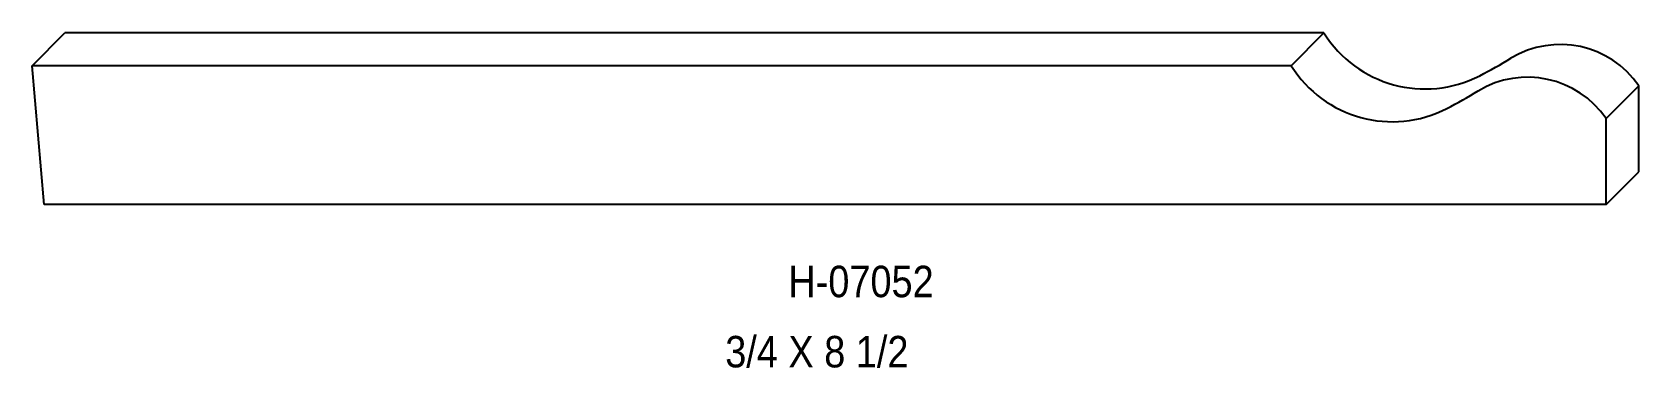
# Model space of a CAD drawing. Extents: x -24.64 to -15.96, y 149.3 to 151.11.
import ezdxf

# ---------------------------------------------------------------- set-up
doc = ezdxf.new("R2010")
doc.units = 0
doc.header["$LTSCALE"] = 5
doc.layers.add('PROFILE', color=7, linetype='CONTINUOUS')
doc.styles.add('TXT', font='TXT', dxfattribs={"height": 3.5})

msp = doc.modelspace()

# ---------------------------------------------------------------- linework, layer by layer
at = {"layer": 'PROFILE', "color": 1, "linetype": 'CONTINUOUS'}
for p, q in [((-24.6385, 150.9276), (-24.4618, 151.1043)), ((-17.6644, 151.1043), (-24.4618, 151.1043)), ((-17.8411, 150.9276), (-17.6644, 151.1043)), ((-17.8411, 150.9276), (-24.6385, 150.9276)), ((-24.5729, 150.1778), (-24.6385, 150.9276)), ((-16.1407, 150.6425), (-15.964, 150.8192)), ((-15.964, 150.3545), (-15.964, 150.8192)), ((-16.1407, 150.1778), (-16.1407, 150.6425)), ((-16.1407, 150.1778), (-15.964, 150.3545)), ((-16.1407, 150.1778), (-24.5729, 150.1778))]:
    msp.add_line(p, q, dxfattribs=at)
for centre, major_axis, start_param, end_param in [((-17.1184, 151.4464), (0.6442, 0), -2.581898, -1.094744), ((-16.3884, 150.5264), (0, 0.5156), -0.96696, 0.543186), ((-18.1394, 153.4266), (0, 2.8722), -2.66554, -2.598406), ((-17.2952, 151.2697), (0.6442, 0), -2.581898, -1.094744), ((-16.5651, 150.3497), (0, 0.5156), -0.96696, 0.543186), ((-18.3162, 153.2499), (2.8722, 0), -1.094744, -1.02761)]:
    msp.add_ellipse(centre, major_axis=major_axis, ratio=1, start_param=start_param, end_param=end_param, dxfattribs=at)

# ---------------------------------------------------------------- texts
at = {"layer": 'PROFILE', "color": 1, "linetype": 'CONTINUOUS', "style": 'TXT', "width": 0.9}
for s, height, p in [('H-07052', 0.16996, (-20.5558, 149.6781)), ('3/4 X 8 1/2', 0.169956, (-20.8966, 149.2993))]:
    msp.add_text(s, height=height, dxfattribs=at).set_placement(p)

doc.saveas('drawing.dxf')
